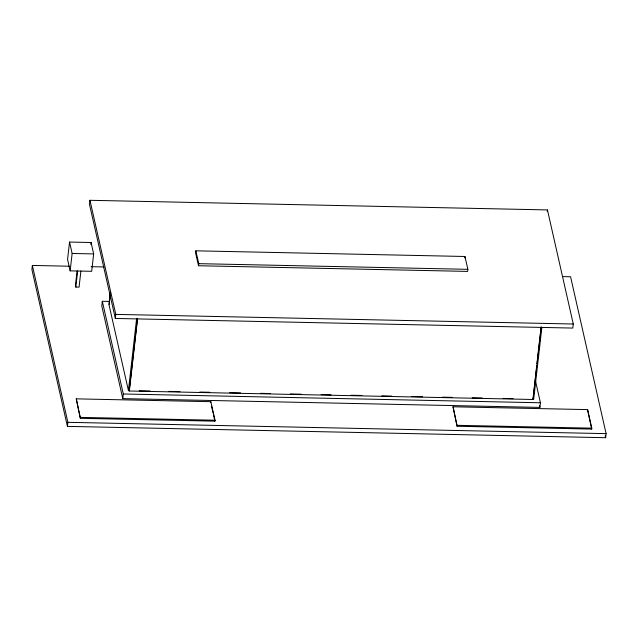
<?xml version="1.0" encoding="UTF-8"?>
<svg xmlns="http://www.w3.org/2000/svg" width="638" height="638" viewBox="0 0 638 638"><rect width="100%" height="100%" fill="white"/><g stroke="black" fill="none" stroke-linecap="round" stroke-linejoin="round"><path stroke-width="0.96" d="M69.175 266.213L32.363 265.44L31.9 269.499L67.421 426.375L605.637 437.7L606.1 433.641L570.579 276.764L562.628 276.597M69.55 242.057L67.572 259.451L70.156 270.863L91.681 271.31L93.666 253.916L91.082 242.512L69.55 242.057L72.134 253.461L70.156 270.863M77.062 271.134L75.444 285.361L75.826 287.076L79.056 287.148L80.898 271.014M75.826 287.076L77.669 270.951M89.958 200.3L89.495 204.359L115.326 318.45L572.812 328.076L573.275 324.016L547.444 209.926L89.958 200.3L115.789 314.39L115.326 318.45M67.421 426.375L67.875 422.316L32.363 265.44M90.859 244.442L91.082 242.512M76.273 398.854L80.364 418.321L214.918 421.152L215.03 420.227L210.827 401.685L76.273 398.854L80.364 418.321M109.289 301.439L102.319 301.296L101.793 305.929L122.775 398.63L539.9 407.411L540.426 402.769L535.617 381.524M110.055 292.611L109.082 304.557M110.207 294.732L109.05 304.98L128.421 390.552L129.323 390.998L532.993 399.492L541.271 326.8M122.775 398.63L123.309 393.989L102.319 301.296M128.421 390.552L136.588 318.848M129.227 390.568L137.401 318.864M129.323 390.998L137.609 318.306M195.842 250.822L195.603 252.911L198.514 265.743L467.622 271.405L467.861 269.324L464.95 256.484L195.842 250.822L198.753 263.661L198.514 265.743M210.723 402.61L210.827 401.685M464.799 257.88L464.95 256.484M453.028 406.781L457.119 426.248L591.673 429.079L591.785 428.154L587.582 409.612L453.028 406.781L457.119 426.248M547.26 211.553L547.444 209.926M532.993 399.492L536.702 365.662M536.925 363.7L541.064 327.358M541.869 327.374L533.703 399.077L532.889 399.061M587.582 409.612L591.673 429.079M72.134 253.461L93.666 253.916M198.753 263.661L467.861 269.324M91.059 266.676L103.994 266.947M115.789 314.39L573.275 324.016M139.172 390.775L150.105 391.006M168.998 391.405L179.932 391.636M199.822 392.051L209.758 392.266M229.648 392.681L240.582 392.912M260.471 393.327L270.408 393.542M290.298 393.957L301.232 394.188M321.121 394.603L331.058 394.818M350.948 395.233L361.882 395.464M381.771 395.887L391.708 396.094M411.598 396.509L422.531 396.74M442.413 397.163L452.358 397.37M472.248 397.785L482.184 397.992M503.063 398.439L513.008 398.646M123.309 393.989L540.426 402.769M80.476 417.388L215.03 420.227M457.223 425.323L591.785 428.154M67.875 422.316L606.1 433.641M605.199 435.762L605.637 437.7M539.461 405.481L539.9 407.411M211.561 406.318L213.036 412.81M213.451 414.66L214.918 421.152"/></g></svg>
